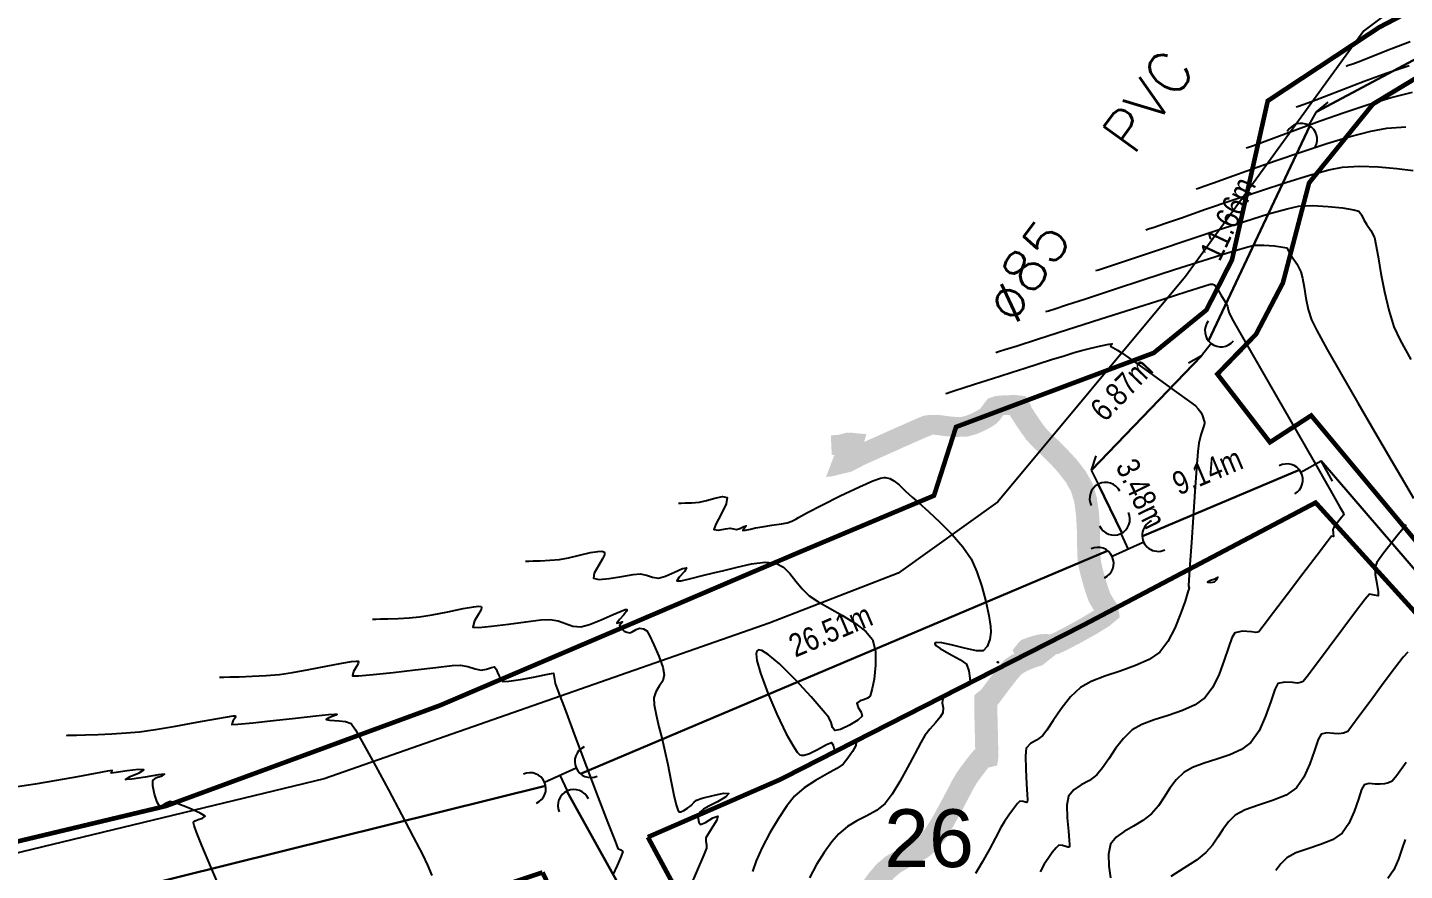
# Model space of a CAD drawing. Extents: x 360931 to 362237, y 7351473 to 7352200.
# Drawn here: x 361358.7 to 361418.2, y 7351750.8 to 7351787.2 of the extents above; entities that cross this region are included whole.
import ezdxf
from ezdxf.enums import TextEntityAlignment as Align

# ---------------------------------------------------------------- set-up
doc = ezdxf.new("R2010")
doc.units = 0
for name, color, linetype in [('A_Curvas Intermediarias', 37, 'Continuous'), ('A_Curvas Mestras', 32, 'Continuous'), ('AGUA', 3, 'Continuous'), ('LISTAGEM_TEXTO', 7, 'Continuous'), ('PONTOS-Pontos - Água_U', 1, 'Continuous'), ('PS_IND_COMPRIMENTO', 7, 'Continuous'), ('TEXTO', 7, 'Continuous'), ('TEXTO85', 7, 'Continuous')]:
    doc.layers.add(name, color=color, linetype=linetype)
doc.layers.add('TUBO_PE_80_NTS194_PN_12_5', color=5, linetype='Continuous', lineweight=30)
doc.styles.add('ROMANS', font='arial.ttf', dxfattribs={"height": 2})
doc.styles.add('SABESP', font='ROMANS.shx', dxfattribs={"height": 2})
doc.styles.get("Standard").update_dxf_attribs({"font": 'arial.ttf'})
picture_1 = doc.add_image_def('image1.tif', size_in_pixel=(23490, 20550))

# ---------------------------------------------------------------- blocks, each defined once
blk = doc.blocks.new('*U1093', base_point=(361300.61, 7351665.221))
for p, q in [((361300.579, 7351665.309), (361300.61, 7351665.162)), ((361300.757, 7351665.193), (361300.462, 7351665.132))]:
    blk.add_line(p, q)
for centre, start, end in [((361300.551, 7351665.444), 191.7315, 11.7315), ((361300.891, 7351665.221), 101.7314, 281.7314), ((361300.328, 7351665.104), 281.7314, 101.7314)]:
    blk.add_arc(centre, 0.138, start, end)
blk = doc.blocks.new('*U1094', base_point=(361300.61, 7351665.221))
for p, q in [((361300.579, 7351665.309), (361300.61, 7351665.162)), ((361300.757, 7351665.193), (361300.462, 7351665.132))]:
    blk.add_line(p, q)
for centre, start, end in [((361300.551, 7351665.444), 191.7315, 11.7315), ((361300.891, 7351665.221), 101.7314, 281.7314), ((361300.328, 7351665.104), 281.7314, 101.7314)]:
    blk.add_arc(centre, 0.138, start, end)
blk = doc.blocks.new('*U1095')
for p in [(-0.202, 0), (0, -0.202)]:
    blk.add_line(p, (0, 0))
blk.add_arc((-0.34, 0), 0.138, 269.9094, 89.9094)
blk = doc.blocks.new('*U1100')
for p, q in [((-0.135, 0), (0, 0)), ((0, 0), (0.092, -0.092))]:
    blk.add_line(p, q)
blk.add_arc((-0.272, 0), 0.138, 270.0906, 90.0906)
blk = doc.blocks.new('*U1101')
for p, q in [((-0.135, 0), (0, 0)), ((0, 0), (0.121, -0.049))]:
    blk.add_line(p, q)
blk.add_arc((-0.272, 0), 0.138, 270.0906, 90.0906)
blk = doc.blocks.new('*U1102')
for p, q in [((-0.135, 0), (0, 0)), ((0, 0), (0.121, -0.049))]:
    blk.add_line(p, q)
blk.add_arc((-0.272, 0), 0.138, 270.0906, 90.0906)

msp = doc.modelspace()

# ---------------------------------------------------------------- linework, layer by layer
at = {"color": 0, "const_width": 0.2}
for points in [[(361303.369, 7351740.359), (361312.118, 7351740.968), (361331.577, 7351745.997), (361340.785, 7351748.112), (361354.594, 7351751.152), (361364.671, 7351753.557), (361376.53, 7351757.911), (361391.858, 7351764.447), (361397.887, 7351766.981), (361398.841, 7351769.951), (361407.387, 7351773.151), (361409.664, 7351775.006), (361410.769, 7351777.171), (361412.317, 7351784.049), (361417.136, 7351787.23), (361427.021, 7351792.388)], [(361421.998, 7351787.014), (361416.865, 7351783.909), (361414.105, 7351780.504), (361412.971, 7351776.176), (361411.811, 7351773.96), (361410.139, 7351772.235), (361412.412, 7351769.287), (361414.195, 7351770.445), (361420.744, 7351762.589)], [(361337.493, 7351694.925), (361339.575, 7351693.134), (361342.503, 7351692.476), (361348.128, 7351692.476), (361349.879, 7351692.418), (361358.444, 7351686.664), (361364.984, 7351688.946), (361373.018, 7351690.363), (361381.528, 7351689.509), (361389.678, 7351693.849), (361395.256, 7351689.739), (361400.598, 7351698.071), (361405.079, 7351709.727), (361408.182, 7351718.698), (361412.26, 7351730.83), (361413.346, 7351735.788), (361418.112, 7351740.552), (361428.998, 7351750.566), (361414.387, 7351766.678), (361404.405, 7351761.415), (361391.231, 7351754.702), (361385.515, 7351752.215)], [(361380.963, 7351750.689), (361387.635, 7351736.556), (361392.626, 7351737.853), (361396.758, 7351739.949), (361397.892, 7351737.841), (361394.878, 7351732.078), (361392.801, 7351727.02), (361396.763, 7351725.334), (361403.114, 7351738.498), (361401.917, 7351740.921), (361398.918, 7351746.008), (361390.887, 7351742.262), (361385.515, 7351752.215)], [(361380.963, 7351750.689), (361380.963, 7351750.689), (361373.297, 7351748.132), (361356.875, 7351743.601), (361340.353, 7351740.773), (361322.805, 7351737.297), (361316.334, 7351735.595), (361312.792, 7351735.39), (361302.809, 7351735.561), (361294.533, 7351735.152), (361288.021, 7351733.957), (361282.571, 7351732.391), (361281.957, 7351732.215)]]:
    msp.add_lwpolyline(points, dxfattribs=at)
at = {"layer": 'A_Curvas Intermediarias', "flags": 128}
for points, elevation in [([(361413.545, 7351783.787), (361413.64, 7351783.818), (361413.851, 7351783.891), (361414.214, 7351784.025), (361414.777, 7351784.24), (361415.586, 7351784.554), (361416.484, 7351784.897), (361417.442, 7351785.245), (361418.43, 7351785.577)], 34), ([(361411.381, 7351782.018), (361411.48, 7351782.05), (361411.703, 7351782.126), (361412.095, 7351782.265), (361412.712, 7351782.492), (361413.601, 7351782.823), (361414.583, 7351783.183), (361415.614, 7351783.547), (361416.652, 7351783.892), (361417.652, 7351784.192), (361418.574, 7351784.423)], 33), ([(361409.217, 7351780.248), (361409.32, 7351780.281), (361409.555, 7351780.36), (361409.977, 7351780.506), (361410.647, 7351780.744), (361411.617, 7351781.091), (361412.682, 7351781.468), (361413.786, 7351781.849), (361414.873, 7351782.207), (361415.886, 7351782.514), (361416.768, 7351782.745), (361417.463, 7351782.872), (361418.282, 7351782.92)], 32), ([(361407.053, 7351778.478), (361407.16, 7351778.513), (361407.408, 7351778.595), (361407.858, 7351778.747), (361408.581, 7351778.996), (361409.632, 7351779.36), (361410.781, 7351779.754), (361411.959, 7351780.151), (361413.094, 7351780.522), (361414.119, 7351780.836), (361414.962, 7351781.067), (361415.554, 7351781.184), (361416.287, 7351781.221), (361417.1, 7351781.195), (361417.904, 7351781.126), (361418.61, 7351781.036)], 31), ([(361402.725, 7351774.939), (361402.837, 7351774.975), (361403.106, 7351775.062), (361403.61, 7351775.225), (361404.436, 7351775.495), (361405.647, 7351775.891), (361406.964, 7351776.321), (361408.291, 7351776.752), (361409.529, 7351777.149), (361410.581, 7351777.479), (361411.348, 7351777.71), (361411.735, 7351777.806), (361412.154, 7351777.816), (361412.605, 7351777.781), (361412.971, 7351777.73), (361413.14, 7351777.693), (361413.2, 7351777.601), (361413.25, 7351777.492), (361413.364, 7351777.325), (361413.572, 7351777.005), (361413.753, 7351776.659), (361413.823, 7351776.388), (361413.891, 7351775.99), (361413.969, 7351775.519), (361414.071, 7351775.03), (361414.21, 7351774.575), (361414.437, 7351774.12), (361414.892, 7351773.295), (361415.508, 7351772.213), (361416.216, 7351770.986), (361416.95, 7351769.727), (361417.639, 7351768.547), (361418.218, 7351767.559), (361418.618, 7351766.875)], 29), ([(361400.561, 7351773.169), (361400.675, 7351773.206), (361400.955, 7351773.295), (361401.485, 7351773.464), (361402.365, 7351773.744), (361403.658, 7351774.157), (361405.063, 7351774.605), (361406.467, 7351775.052), (361407.758, 7351775.463), (361408.822, 7351775.802), (361409.549, 7351776.032), (361409.825, 7351776.118), (361409.926, 7351776.119), (361410.02, 7351776.102), (361410.114, 7351775.963), (361410.295, 7351775.669), (361410.478, 7351775.36), (361410.577, 7351775.176), (361410.612, 7351775.021), (361410.645, 7351774.866), (361410.825, 7351774.544), (361411.285, 7351773.735), (361411.945, 7351772.581), (361412.724, 7351771.221), (361413.543, 7351769.795), (361414.319, 7351768.442), (361414.974, 7351767.302), (361415.425, 7351766.515), (361415.594, 7351766.221), (361415.6, 7351766.156), (361415.507, 7351766.039), (361415.331, 7351765.818), (361415.225, 7351765.682), (361415.172, 7351765.601), (361415.13, 7351765.518), (361415.147, 7351765.352), (361415.166, 7351765.21), (361415.071, 7351765.227), (361414.896, 7351764.998), (361414.448, 7351764.409), (361413.838, 7351763.604), (361413.173, 7351762.726), (361412.562, 7351761.92), (361412.113, 7351761.329), (361411.934, 7351761.098), (361411.87, 7351761.078), (361411.802, 7351761.064), (361411.608, 7351761.091), (361411.224, 7351761.114), (361410.89, 7351761.041), (361410.766, 7351760.832), (361410.618, 7351760.411), (361410.439, 7351759.861), (361410.218, 7351759.263), (361409.947, 7351758.702), (361409.618, 7351758.257), (361409.179, 7351757.941), (361408.625, 7351757.69), (361408.015, 7351757.48), (361407.41, 7351757.286), (361406.869, 7351757.083), (361406.452, 7351756.847), (361406.074, 7351756.481), (361405.739, 7351756.048), (361405.441, 7351755.603), (361405.174, 7351755.205), (361404.932, 7351754.908), (361404.606, 7351754.665), (361404.251, 7351754.469), (361403.929, 7351754.261), (361403.701, 7351753.986), (361403.63, 7351753.597), (361403.645, 7351753.047), (361403.698, 7351752.472), (361403.738, 7351752.087), (361403.751, 7351751.888), (361403.746, 7351751.814), (361403.739, 7351751.798), (361403.721, 7351751.787), (361403.674, 7351751.783), (361403.583, 7351751.806), (361403.444, 7351751.855), (361403.286, 7351751.864), (361403.162, 7351751.756), (361402.999, 7351751.546), (361402.823, 7351751.289), (361402.656, 7351751.039), (361402.473, 7351750.715)], 28), ([(361398.397, 7351771.4), (361398.451, 7351771.417), (361398.574, 7351771.456), (361398.793, 7351771.526), (361399.141, 7351771.637), (361399.64, 7351771.796), (361400.182, 7351771.969), (361400.735, 7351772.144), (361401.266, 7351772.313), (361401.81, 7351772.487), (361402.394, 7351772.675), (361402.974, 7351772.862), (361403.509, 7351773.032), (361403.954, 7351773.17), (361404.267, 7351773.261), (361404.67, 7351773.359), (361405.103, 7351773.455), (361405.449, 7351773.526), (361405.593, 7351773.551), (361405.559, 7351773.501), (361405.523, 7351773.449), (361405.615, 7351773.39), (361405.817, 7351773.269), (361406.023, 7351773.14), (361406.312, 7351772.936), (361406.9, 7351772.515), (361407.636, 7351771.987), (361408.365, 7351771.46), (361408.933, 7351771.047), (361409.188, 7351770.856), (361409.314, 7351770.728), (361409.419, 7351770.584), (361409.49, 7351770.428), (361409.555, 7351770.25), (361409.584, 7351770.164), (361409.587, 7351770.105), (361409.534, 7351769.95), (361409.425, 7351769.606), (361409.335, 7351769.245), (361409.299, 7351768.891), (361409.242, 7351768.151), (361409.169, 7351767.158), (361409.091, 7351766.046), (361409.016, 7351764.948), (361408.952, 7351763.997), (361408.908, 7351763.328), (361408.891, 7351763.073), (361408.913, 7351762.985), (361408.868, 7351762.826), (361408.744, 7351762.422), (361408.549, 7351761.864), (361408.294, 7351761.248), (361407.99, 7351760.667), (361407.647, 7351760.215), (361407.194, 7351759.894), (361406.6, 7351759.629), (361405.936, 7351759.397), (361405.272, 7351759.177), (361404.677, 7351758.948), (361404.221, 7351758.688), (361403.793, 7351758.274), (361403.392, 7351757.767), (361403.041, 7351757.259), (361402.761, 7351756.837), (361402.575, 7351756.59), (361402.324, 7351756.414), (361402.063, 7351756.265), (361401.877, 7351756.067), (361401.839, 7351755.732), (361401.853, 7351755.149), (361401.89, 7351754.498), (361401.917, 7351754.052), (361401.925, 7351753.823), (361401.922, 7351753.741), (361401.917, 7351753.726), (361401.898, 7351753.718), (361401.843, 7351753.723), (361401.737, 7351753.758), (361401.605, 7351753.772), (361401.495, 7351753.666), (361401.319, 7351753.442), (361401.119, 7351753.163), (361400.933, 7351752.893), (361400.779, 7351752.624), (361400.552, 7351752.191), (361400.276, 7351751.668), (361399.976, 7351751.127), (361399.677, 7351750.641)], 27), ([(361418.303, 7351765.719), (361417.897, 7351765.221), (361417.532, 7351764.767), (361417.325, 7351764.498), (361417.174, 7351764.29), (361417.039, 7351764.084), (361416.953, 7351763.857), (361416.962, 7351763.572), (361417.027, 7351763.181), (361417.091, 7351762.826), (361417.095, 7351762.649), (361416.927, 7351762.678), (361416.722, 7351762.718), (361416.533, 7351762.498), (361416.117, 7351761.958), (361415.567, 7351761.227), (361414.975, 7351760.432), (361414.43, 7351759.7), (361414.026, 7351759.161), (361413.854, 7351758.941), (361413.729, 7351758.897), (361413.594, 7351758.876), (361413.39, 7351758.896), (361413.05, 7351758.919), (361412.756, 7351758.854), (361412.617, 7351758.598), (361412.445, 7351758.084), (361412.225, 7351757.442), (361411.945, 7351756.804), (361411.589, 7351756.3), (361411.186, 7351756.009), (361410.678, 7351755.779), (361410.118, 7351755.586), (361409.563, 7351755.408), (361409.066, 7351755.222), (361408.684, 7351755.005), (361408.356, 7351754.688), (361408.087, 7351754.328), (361407.842, 7351753.948), (361407.587, 7351753.573), (361407.288, 7351753.225), (361406.919, 7351752.935), (361406.51, 7351752.693), (361406.108, 7351752.463), (361405.764, 7351752.212), (361405.525, 7351751.905), (361405.43, 7351751.48), (361405.445, 7351750.965), (361405.511, 7351750.459)], 29), ([(361380.22, 7351764.146), (361380.262, 7351764.147), (361380.365, 7351764.151), (361380.555, 7351764.156), (361380.86, 7351764.166), (361381.281, 7351764.185), (361381.694, 7351764.218), (361382.082, 7351764.289), (361382.561, 7351764.404), (361383.039, 7351764.515), (361383.359, 7351764.57), (361383.533, 7351764.575), (361383.606, 7351764.557), (361383.627, 7351764.539), (361383.641, 7351764.51), (361383.635, 7351764.426), (361383.56, 7351764.254), (361383.395, 7351763.977), (361383.197, 7351763.634), (361383.163, 7351763.405), (361383.397, 7351763.358), (361383.85, 7351763.403), (361384.388, 7351763.49), (361384.878, 7351763.573), (361385.185, 7351763.604), (361385.457, 7351763.541), (361385.715, 7351763.449), (361385.982, 7351763.411), (361386.279, 7351763.499), (361386.668, 7351763.672), (361387.015, 7351763.828), (361387.189, 7351763.864), (361387.093, 7351763.701), (361386.865, 7351763.462), (361386.769, 7351763.29), (361386.962, 7351763.292), (361387.373, 7351763.391), (361387.88, 7351763.526), (361388.36, 7351763.638), (361388.799, 7351763.742), (361389.376, 7351763.89), (361390.002, 7351764.029), (361390.588, 7351764.105), (361391.048, 7351764.064), (361391.379, 7351763.885), (361391.66, 7351763.612), (361391.919, 7351763.287), (361392.186, 7351762.951), (361392.489, 7351762.648), (361392.859, 7351762.398), (361393.368, 7351762.11), (361393.937, 7351761.792), (361394.488, 7351761.456), (361394.944, 7351761.109), (361395.226, 7351760.763), (361395.355, 7351760.26), (361395.363, 7351759.648), (361395.295, 7351759.042), (361395.216, 7351758.638), (361395.158, 7351758.42), (361395.125, 7351758.328), (361395.112, 7351758.302), (361395.087, 7351758.271), (361395.019, 7351758.222), (361394.886, 7351758.169), (361394.7, 7351758.111), (361394.555, 7351758.003), (361394.603, 7351757.823), (361394.739, 7351757.62), (361394.786, 7351757.441), (361394.599, 7351757.274), (361394.229, 7351757.056), (361393.842, 7351756.875), (361393.603, 7351756.819), (361393.499, 7351756.949), (361393.434, 7351757.172), (361393.341, 7351757.386), (361393.097, 7351757.682), (361392.575, 7351758.28), (361391.904, 7351759.009), (361391.209, 7351759.701), (361390.721, 7351760.113), (361390.438, 7351760.282), (361390.304, 7351760.308), (361390.257, 7351760.291), (361390.227, 7351760.258), (361390.201, 7351760.14), (361390.231, 7351759.851), (361390.382, 7351759.3), (361390.698, 7351758.443), (361391.094, 7351757.526), (361391.502, 7351756.685), (361391.792, 7351756.158), (361391.965, 7351755.893), (361392.052, 7351755.796), (361392.085, 7351755.774), (361392.14, 7351755.758), (361392.272, 7351755.761), (361392.51, 7351755.833), (361392.856, 7351756.003), (361393.241, 7351756.224), (361393.453, 7351756.31), (361393.528, 7351756.192), (361393.573, 7351756.011), (361393.646, 7351755.898), (361393.899, 7351756.013), (361394.274, 7351756.249), (361394.516, 7351756.326), (361394.502, 7351756.175), (361394.367, 7351755.916), (361394.166, 7351755.623), (361393.954, 7351755.369), (361393.69, 7351755.18), (361393.269, 7351754.945), (361392.769, 7351754.667), (361392.269, 7351754.347), (361391.849, 7351753.985), (361391.523, 7351753.574), (361391.157, 7351753.023), (361390.79, 7351752.397), (361390.458, 7351751.762), (361390.198, 7351751.183), (361390.046, 7351750.727)], 24), ([(361410.072, 7351763.399), (361410.062, 7351763.394), (361410.021, 7351763.372), (361409.992, 7351763.357), (361409.845, 7351763.311), (361409.709, 7351763.245), (361409.842, 7351763.227), (361410.011, 7351763.253), (361410.11, 7351763.361), (361410.165, 7351763.451), (361410.12, 7351763.429), (361410.072, 7351763.399)], 27), ([(361373.606, 7351761.635), (361373.652, 7351761.637), (361373.761, 7351761.641), (361373.958, 7351761.647), (361374.272, 7351761.656), (361374.719, 7351761.672), (361375.189, 7351761.697), (361375.642, 7351761.735), (361376.185, 7351761.823), (361376.862, 7351761.962), (361377.533, 7351762.101), (361377.975, 7351762.179), (361378.203, 7351762.2), (361378.29, 7351762.191), (361378.311, 7351762.179), (361378.323, 7351762.147), (361378.303, 7351762.051), (361378.199, 7351761.853), (361378.021, 7351761.56), (361377.951, 7351761.299), (361378.202, 7351761.277), (361378.759, 7351761.33), (361379.484, 7351761.424), (361380.241, 7351761.527), (361380.89, 7351761.606), (361381.295, 7351761.629), (361381.636, 7351761.561), (361381.959, 7351761.446), (361382.279, 7351761.343), (361382.612, 7351761.309), (361382.991, 7351761.405), (361383.496, 7351761.608), (361384.013, 7351761.837), (361384.355, 7351761.986), (361384.531, 7351762.052), (361384.595, 7351762.064), (361384.609, 7351762.059), (361384.614, 7351762.038), (361384.585, 7351761.971), (361384.478, 7351761.827), (361384.296, 7351761.62), (361384.18, 7351761.473), (361384.302, 7351761.498), (361384.42, 7351761.53), (361384.361, 7351761.45), (361384.293, 7351761.372), (361384.323, 7351761.313), (361384.363, 7351761.254), (361384.422, 7351761.188), (361384.497, 7351761.118), (361384.603, 7351761.071), (361384.73, 7351761.042), (361384.84, 7351761.098), (361385.004, 7351761.199), (361385.149, 7351761.256), (361385.322, 7351761.224), (361385.47, 7351761.129), (361385.58, 7351760.936), (361385.773, 7351760.531), (361385.986, 7351760.033), (361386.158, 7351759.561), (361386.225, 7351759.233), (361386.157, 7351758.977), (361386.01, 7351758.736), (361385.858, 7351758.493), (361385.771, 7351758.231), (361385.789, 7351757.929), (361385.872, 7351757.498), (361385.996, 7351756.989), (361386.132, 7351756.451), (361386.255, 7351755.935), (361386.375, 7351755.355), (361386.51, 7351754.675), (361386.645, 7351754.022), (361386.743, 7351753.606), (361386.806, 7351753.397), (361386.841, 7351753.323), (361386.856, 7351753.309), (361386.882, 7351753.302), (361386.947, 7351753.311), (361387.067, 7351753.364), (361387.233, 7351753.473), (361387.384, 7351753.586), (361387.498, 7351753.705), (361387.616, 7351753.812), (361387.868, 7351753.895), (361388.334, 7351754.02), (361388.791, 7351754.113), (361389.017, 7351754.098), (361388.881, 7351753.952), (361388.527, 7351753.747), (361388.145, 7351753.55), (361387.928, 7351753.43), (361387.786, 7351753.312), (361387.693, 7351753.172), (361387.687, 7351753.026), (361387.721, 7351752.858), (361387.79, 7351752.756), (361388.006, 7351752.849), (361388.332, 7351753.049), (361388.544, 7351753.114), (361388.502, 7351752.953), (361388.329, 7351752.671), (361388.134, 7351752.378), (361388.028, 7351752.181), (361388.026, 7351752.033), (361388.052, 7351751.886), (361388.054, 7351751.736), (361387.94, 7351751.45), (361387.666, 7351750.817), (361387.296, 7351749.978)], 23), ([(361366.992, 7351759.125), (361367.051, 7351759.127), (361367.189, 7351759.132), (361367.441, 7351759.14), (361367.842, 7351759.151), (361368.412, 7351759.171), (361369.012, 7351759.203), (361369.59, 7351759.252), (361370.155, 7351759.335), (361370.863, 7351759.463), (361371.608, 7351759.607), (361372.283, 7351759.734), (361372.7, 7351759.804), (361372.906, 7351759.827), (361372.979, 7351759.825), (361372.995, 7351759.818), (361373.003, 7351759.795), (361372.989, 7351759.727), (361372.915, 7351759.587), (361372.789, 7351759.379), (361372.739, 7351759.194), (361373.004, 7351759.189), (361373.64, 7351759.246), (361374.504, 7351759.34), (361375.456, 7351759.451), (361376.351, 7351759.555), (361377.048, 7351759.63), (361377.405, 7351759.653), (361377.738, 7351759.586), (361378.055, 7351759.486), (361378.308, 7351759.434), (361378.536, 7351759.478), (361378.755, 7351759.554), (361378.885, 7351759.58), (361378.957, 7351759.472), (361379.014, 7351759.33), (361379.067, 7351759.21), (361379.145, 7351759.053), (361379.252, 7351758.944), (361379.504, 7351758.956), (361380.003, 7351759.033), (361380.575, 7351759.137), (361381.052, 7351759.228), (361381.261, 7351759.269), (361381.351, 7351759.29), (361381.432, 7351759.298), (361381.451, 7351759.211), (361381.477, 7351759.035), (361381.512, 7351758.856), (361381.639, 7351758.507), (361381.948, 7351757.683), (361382.378, 7351756.544), (361382.868, 7351755.249), (361383.358, 7351753.96), (361383.788, 7351752.835), (361384.096, 7351752.036), (361384.223, 7351751.721), (361384.341, 7351751.658), (361384.44, 7351751.595), (361384.365, 7351751.391), (361384.184, 7351750.986), (361383.996, 7351750.579)], 22), ([(361360.379, 7351756.614), (361360.438, 7351756.617), (361360.573, 7351756.622), (361360.816, 7351756.63), (361361.199, 7351756.64), (361361.75, 7351756.657), (361362.347, 7351756.682), (361362.955, 7351756.718), (361363.537, 7351756.769), (361364.228, 7351756.866), (361365.097, 7351757.013), (361366.01, 7351757.179), (361366.833, 7351757.33), (361367.338, 7351757.419), (361367.582, 7351757.455), (361367.664, 7351757.461), (361367.678, 7351757.458), (361367.683, 7351757.436), (361367.657, 7351757.365), (361367.574, 7351757.228), (361367.527, 7351757.088), (361367.791, 7351757.098), (361368.443, 7351757.161), (361369.327, 7351757.257), (361370.287, 7351757.364), (361371.167, 7351757.46), (361371.709, 7351757.515), (361371.969, 7351757.537), (361372.054, 7351757.539), (361372.066, 7351757.535), (361372.063, 7351757.523), (361372.024, 7351757.494), (361371.91, 7351757.441), (361371.728, 7351757.366), (361371.611, 7351757.295), (361371.746, 7351757.267), (361371.97, 7351757.26), (361372.17, 7351757.248), (361372.446, 7351757.216), (361372.688, 7351757.123), (361372.872, 7351756.848), (361373.241, 7351756.203), (361373.737, 7351755.303), (361374.298, 7351754.264), (361374.864, 7351753.2), (361375.374, 7351752.226), (361375.769, 7351751.457), (361375.988, 7351751.009), (361376.175, 7351750.553)], 21), ([(361418.304, 7351755.446), (361417.898, 7351754.883), (361417.692, 7351754.629), (361417.534, 7351754.557), (361417.36, 7351754.522), (361417.176, 7351754.499), (361416.954, 7351754.508), (361416.702, 7351754.53), (361416.489, 7351754.481), (361416.375, 7351754.271), (361416.234, 7351753.849), (361416.053, 7351753.322), (361415.823, 7351752.798), (361415.531, 7351752.384), (361415.122, 7351752.104), (361414.602, 7351751.891), (361414.047, 7351751.71), (361413.536, 7351751.531), (361413.146, 7351751.321), (361412.878, 7351751.062), (361412.66, 7351750.769)], 31), ([(361418.254, 7351752.107), (361418.128, 7351751.731), (361417.967, 7351751.262), (361417.762, 7351750.795), (361417.502, 7351750.426)], 32)]:
    msp.add_lwpolyline(points, dxfattribs=dict(at, elevation=elevation))
at = {"layer": 'A_Curvas Mestras', "flags": 128}
for points, elevation in [([(361415.709, 7351785.557), (361415.8, 7351785.587), (361416.002, 7351785.657), (361416.346, 7351785.785), (361416.876, 7351785.992), (361417.635, 7351786.293), (361418.481, 7351786.622)], 35), ([(361404.889, 7351776.709), (361404.999, 7351776.744), (361405.257, 7351776.828), (361405.735, 7351776.987), (361406.51, 7351777.246), (361407.641, 7351777.626), (361408.875, 7351778.038), (361410.126, 7351778.452), (361411.313, 7351778.836), (361412.35, 7351779.158), (361413.155, 7351779.388), (361413.644, 7351779.495), (361414.254, 7351779.52), (361414.925, 7351779.487), (361415.552, 7351779.42), (361416.032, 7351779.344), (361416.26, 7351779.284), (361416.375, 7351779.119), (361416.464, 7351778.91), (361416.592, 7351778.718), (361416.773, 7351778.442), (361416.928, 7351778.142), (361416.997, 7351777.844), (361417.089, 7351777.299), (361417.208, 7351776.589), (361417.36, 7351775.795), (361417.547, 7351774.999), (361417.775, 7351774.285), (361418.048, 7351773.699), (361418.497, 7351772.86)], 30), ([(361386.834, 7351766.656), (361386.87, 7351766.658), (361386.96, 7351766.66), (361387.132, 7351766.665), (361387.403, 7351766.676), (361387.747, 7351766.701), (361388.051, 7351766.77), (361388.416, 7351766.876), (361388.746, 7351766.944), (361388.943, 7351766.9), (361388.9, 7351766.627), (361388.68, 7351766.181), (361388.449, 7351765.747), (361388.374, 7351765.51), (361388.571, 7351765.483), (361388.873, 7351765.541), (361389.075, 7351765.579), (361389.214, 7351765.542), (361389.351, 7351765.512), (361389.491, 7351765.561), (361389.67, 7351765.641), (361389.769, 7351765.669), (361389.697, 7351765.57), (361389.624, 7351765.47), (361389.731, 7351765.481), (361389.948, 7351765.537), (361390.175, 7351765.591), (361390.451, 7351765.635), (361390.879, 7351765.699), (361391.295, 7351765.762), (361391.538, 7351765.807), (361391.746, 7351765.881), (361391.911, 7351765.958), (361392.035, 7351766.035), (361392.159, 7351766.113), (361392.424, 7351766.253), (361393.035, 7351766.57), (361393.834, 7351766.972), (361394.663, 7351767.366), (361395.242, 7351767.614), (361395.574, 7351767.73), (361395.727, 7351767.763), (361395.78, 7351767.764), (361395.845, 7351767.754), (361395.972, 7351767.717), (361396.153, 7351767.623), (361396.383, 7351767.446), (361396.662, 7351767.179), (361396.944, 7351766.909), (361397.227, 7351766.663), (361397.65, 7351766.288), (361398.151, 7351765.821), (361398.666, 7351765.299), (361399.133, 7351764.762), (361399.487, 7351764.245), (361399.745, 7351763.688), (361399.96, 7351763.048), (361400.13, 7351762.397), (361400.252, 7351761.803), (361400.324, 7351761.337), (361400.343, 7351761.07), (361400.298, 7351760.758), (361400.193, 7351760.463), (361400.02, 7351760.267), (361399.728, 7351760.273), (361399.21, 7351760.384), (361398.627, 7351760.525), (361398.224, 7351760.61), (361398.012, 7351760.632), (361397.934, 7351760.618), (361397.918, 7351760.6), (361397.917, 7351760.571), (361397.971, 7351760.499), (361398.158, 7351760.365), (361398.527, 7351760.158), (361399.009, 7351759.896), (361399.294, 7351759.69), (361399.398, 7351759.402), (361399.441, 7351759.086), (361399.451, 7351758.931), (361399.45, 7351758.875), (361399.444, 7351758.821), (361399.271, 7351758.746), (361398.888, 7351758.576), (361398.488, 7351758.377), (361398.263, 7351758.214), (361398.238, 7351758.022), (361398.28, 7351757.799), (361398.274, 7351757.583), (361398.158, 7351757.397), (361397.95, 7351757.155), (361397.708, 7351756.882), (361397.488, 7351756.602), (361397.313, 7351756.299), (361397.057, 7351755.813), (361396.748, 7351755.225), (361396.412, 7351754.618), (361396.078, 7351754.074), (361395.77, 7351753.675), (361395.398, 7351753.366), (361394.983, 7351753.128), (361394.555, 7351752.912), (361394.142, 7351752.673), (361393.774, 7351752.362), (361393.472, 7351752.005), (361393.142, 7351751.553), (361392.81, 7351751.031), (361392.502, 7351750.461)], 25), ([(361418.374, 7351760.209), (361418.177, 7351760), (361417.796, 7351759.512), (361417.307, 7351758.854), (361416.785, 7351758.141), (361416.305, 7351757.484), (361415.943, 7351756.994), (361415.773, 7351756.785), (361415.59, 7351756.715), (361415.385, 7351756.687), (361415.168, 7351756.702), (361414.874, 7351756.725), (361414.622, 7351756.667), (361414.496, 7351756.434), (361414.339, 7351755.966), (361414.139, 7351755.382), (361413.884, 7351754.801), (361413.56, 7351754.342), (361413.107, 7351754.032), (361412.529, 7351753.794), (361411.914, 7351753.594), (361411.347, 7351753.396), (361410.915, 7351753.163), (361410.618, 7351752.876), (361410.375, 7351752.55), (361410.154, 7351752.207), (361409.922, 7351751.864), (361409.644, 7351751.543), (361409.232, 7351751.221), (361408.688, 7351750.873), (361408.121, 7351750.514)], 30), ([(361400.681, 7351759.798), (361400.674, 7351759.796), (361400.641, 7351759.785), (361400.619, 7351759.776), (361400.682, 7351759.769), (361400.681, 7351759.798)], 25), ([(361367.059, 7351749.914), (361366.625, 7351750.923), (361366.236, 7351751.852), (361366.003, 7351752.433), (361365.897, 7351752.723), (361365.868, 7351752.829), (361365.867, 7351752.852), (361365.883, 7351752.879), (361365.941, 7351752.924), (361366.071, 7351752.979), (361366.26, 7351753.037), (361366.38, 7351753.116), (361366.164, 7351753.255), (361365.682, 7351753.469), (361365.169, 7351753.666), (361364.863, 7351753.752), (361364.691, 7351753.689), (361364.526, 7351753.582), (361364.395, 7351753.554), (361364.297, 7351753.73), (361364.189, 7351754.076), (361364.113, 7351754.439), (361364.111, 7351754.667), (361364.276, 7351754.789), (361364.512, 7351754.871), (361364.622, 7351754.933), (361364.355, 7351754.91), (361363.783, 7351754.81), (361363.21, 7351754.715), (361362.937, 7351754.709), (361363.133, 7351754.835), (361363.521, 7351754.993), (361363.718, 7351755.121), (361363.487, 7351755.138), (361363.008, 7351755.084), (361362.533, 7351755.015), (361362.315, 7351754.983), (361362.339, 7351755.04), (361362.362, 7351755.097), (361362.159, 7351755.062), (361361.623, 7351754.964), (361360.854, 7351754.825), (361359.954, 7351754.667), (361359.025, 7351754.51), (361358.168, 7351754.376)], 20)]:
    msp.add_lwpolyline(points, dxfattribs=dict(at, elevation=elevation))
at = {"layer": 'AGUA', "color": 3}
msp.add_lwpolyline([(361419.754, 7351789.561), (361416.464, 7351787.081), (361408.754, 7351776.461), (361400.654, 7351766.711), (361396.344, 7351763.631), (361390.754, 7351761.461), (361371.524, 7351754.731), (361348.433, 7351749.151), (361331.493, 7351744.991), (361311.833, 7351740.341), (361294.333, 7351738.541), (361286.643, 7351737.511), (361281.183, 7351735.901), (361268.473, 7351731.551), (361258.743, 7351727.571), (361250.813, 7351722.751), (361245.973, 7351720.171), (361242.743, 7351718.881)], dxfattribs=at)
at = {"layer": 'LISTAGEM_TEXTO', "color": 41, "true_color": 0xf4ee51, "const_width": 0.85, "elevation": 26}
for points in [[(361393.447, 7351769.166), (361393.469, 7351769.167), (361393.527, 7351769.169), (361393.64, 7351769.173), (361393.799, 7351769.184), (361393.962, 7351769.224), (361394.145, 7351769.272), (361394.26, 7351769.26), (361394.182, 7351769.014), (361393.99, 7351768.617), (361393.903, 7351768.389), (361394.031, 7351768.421), (361394.212, 7351768.517), (361394.375, 7351768.602), (361394.549, 7351768.692), (361394.805, 7351768.809), (361395.356, 7351769.056), (361396.053, 7351769.367), (361396.749, 7351769.676), (361397.296, 7351769.916), (361397.548, 7351770.02), (361397.709, 7351770.043), (361397.874, 7351770.046), (361398.067, 7351770.023), (361398.408, 7351769.977), (361398.799, 7351769.943), (361399.141, 7351769.958), (361399.44, 7351770.042), (361399.739, 7351770.17), (361399.993, 7351770.306), (361400.158, 7351770.414), (361400.287, 7351770.557), (361400.393, 7351770.717), (361400.477, 7351770.818), (361400.613, 7351770.863), (361400.762, 7351770.881), (361400.964, 7351770.895), (361401.258, 7351770.901), (361401.444, 7351770.88), (361401.514, 7351770.761), (361401.569, 7351770.613), (361401.654, 7351770.476), (361401.816, 7351770.227), (361402.017, 7351769.932), (361402.216, 7351769.657), (361402.421, 7351769.437), (361402.752, 7351769.119), (361403.152, 7351768.727), (361403.565, 7351768.281), (361403.936, 7351767.806), (361404.209, 7351767.324), (361404.368, 7351766.788), (361404.453, 7351766.176), (361404.488, 7351765.542), (361404.498, 7351764.943), (361404.507, 7351764.434), (361404.539, 7351764.072), (361404.637, 7351763.645), (361404.757, 7351763.215), (361404.876, 7351762.838), (361404.97, 7351762.574), (361405.115, 7351762.325), (361405.27, 7351762.093), (361405.311, 7351761.886), (361405.064, 7351761.677), (361404.518, 7351761.344), (361403.864, 7351760.981), (361403.294, 7351760.683), (361402.998, 7351760.547), (361402.841, 7351760.539), (361402.683, 7351760.561), (361402.521, 7351760.565), (361402.29, 7351760.509), (361402.031, 7351760.425), (361401.896, 7351760.374), (361401.835, 7351760.31), (361401.791, 7351760.255), (361401.817, 7351760.208), (361401.942, 7351760.191), (361402.172, 7351760.148), (361402.299, 7351760.087), (361402.22, 7351760.024), (361402.039, 7351759.965), (361401.853, 7351759.899), (361401.667, 7351759.818), (361401.448, 7351759.713), (361401.243, 7351759.578), (361401.01, 7351759.313), (361400.674, 7351758.879), (361400.367, 7351758.468), (361400.219, 7351758.272), (361400.13, 7351758.212), (361400.053, 7351758.148), (361400.052, 7351757.876), (361400.064, 7351757.258), (361400.082, 7351756.528), (361400.094, 7351756.018), (361400.098, 7351755.756), (361400.097, 7351755.668), (361400.096, 7351755.655), (361400.088, 7351755.652), (361400.056, 7351755.656), (361399.991, 7351755.672), (361399.924, 7351755.68), (361399.834, 7351755.578), (361399.645, 7351755.339), (361399.417, 7351755.038), (361399.211, 7351754.748), (361399.047, 7351754.462), (361398.806, 7351754.003), (361398.513, 7351753.447), (361398.195, 7351752.873), (361397.877, 7351752.358), (361397.586, 7351751.98), (361397.234, 7351751.688), (361396.842, 7351751.463), (361396.437, 7351751.259), (361396.047, 7351751.033), (361395.699, 7351750.739), (361395.413, 7351750.401), (361395.101, 7351749.974)], [(361393.594, 7351769.17), (361393.616, 7351769.171), (361393.674, 7351769.172), (361393.786, 7351769.176), (361393.946, 7351769.187), (361394.109, 7351769.227), (361394.292, 7351769.275), (361394.406, 7351769.264), (361394.328, 7351769.017), (361394.137, 7351768.62), (361394.05, 7351768.393), (361394.178, 7351768.424), (361394.359, 7351768.521), (361394.522, 7351768.605), (361394.695, 7351768.695), (361394.952, 7351768.812), (361395.503, 7351769.059), (361396.2, 7351769.371), (361396.895, 7351769.68), (361397.443, 7351769.919), (361397.694, 7351770.023), (361397.856, 7351770.046), (361398.02, 7351770.049), (361398.213, 7351770.026), (361398.555, 7351769.98), (361398.946, 7351769.946), (361399.288, 7351769.961), (361399.587, 7351770.045), (361399.886, 7351770.174), (361400.14, 7351770.31), (361400.305, 7351770.418), (361400.434, 7351770.56), (361400.54, 7351770.72), (361400.624, 7351770.821), (361400.76, 7351770.866), (361400.909, 7351770.885), (361401.111, 7351770.898), (361401.404, 7351770.905), (361401.59, 7351770.883), (361401.66, 7351770.764), (361401.715, 7351770.616), (361401.801, 7351770.479), (361401.963, 7351770.23), (361402.163, 7351769.936), (361402.363, 7351769.66), (361402.568, 7351769.44), (361402.899, 7351769.123), (361403.299, 7351768.73), (361403.712, 7351768.284), (361404.083, 7351767.809), (361404.355, 7351767.327), (361404.514, 7351766.791), (361404.6, 7351766.179), (361404.635, 7351765.545), (361404.645, 7351764.946), (361404.654, 7351764.438), (361404.686, 7351764.075), (361404.784, 7351763.648), (361404.904, 7351763.218), (361405.023, 7351762.842), (361405.117, 7351762.577), (361405.262, 7351762.328), (361405.417, 7351762.096), (361405.458, 7351761.889), (361405.21, 7351761.681), (361404.664, 7351761.347), (361404.011, 7351760.984), (361403.44, 7351760.686), (361403.145, 7351760.55), (361402.988, 7351760.542), (361402.83, 7351760.565), (361402.668, 7351760.568), (361402.437, 7351760.512), (361402.178, 7351760.428), (361402.042, 7351760.377), (361401.982, 7351760.313), (361401.937, 7351760.258), (361401.964, 7351760.211), (361402.089, 7351760.194), (361402.319, 7351760.151), (361402.446, 7351760.09), (361402.367, 7351760.027), (361402.185, 7351759.969), (361401.999, 7351759.903), (361401.813, 7351759.821), (361401.595, 7351759.716), (361401.389, 7351759.581), (361401.157, 7351759.317), (361400.821, 7351758.883), (361400.514, 7351758.472), (361400.366, 7351758.276), (361400.277, 7351758.215), (361400.199, 7351758.151), (361400.198, 7351757.879), (361400.211, 7351757.261), (361400.229, 7351756.531), (361400.24, 7351756.021), (361400.244, 7351755.76), (361400.244, 7351755.671), (361400.242, 7351755.658), (361400.234, 7351755.656), (361400.203, 7351755.659), (361400.137, 7351755.675), (361400.07, 7351755.683), (361399.981, 7351755.582), (361399.791, 7351755.343), (361399.563, 7351755.041), (361399.358, 7351754.751), (361399.194, 7351754.465), (361398.953, 7351754.006), (361398.66, 7351753.45), (361398.342, 7351752.876), (361398.024, 7351752.361), (361397.733, 7351751.983), (361397.381, 7351751.692), (361396.989, 7351751.466), (361396.584, 7351751.263), (361396.194, 7351751.036), (361395.846, 7351750.742), (361395.56, 7351750.404), (361395.248, 7351749.978)]]:
    msp.add_lwpolyline(points, dxfattribs=at)
at = {"layer": 'TUBO_PE_80_NTS194_PN_12_5', "linetype": 'Continuous'}
for points in [[(361414.425, 7351783.578), (361430.983, 7351792.405)], [(361409.754, 7351773.675), (361414.136, 7351782.965)], [(361404.694, 7351768.078), (361409.451, 7351773.032)], [(361414.631, 7351768.49), (361429.844, 7351750.783)], [(361406.896, 7351765.232), (361413.684, 7351768.091)], [(361406.005, 7351765.365), (361404.988, 7351767.47)], [(361382.604, 7351754.956), (361405.39, 7351764.596)], [(361314.94, 7351738.001), (361381.089, 7351754.438)], [(361382.019, 7351754.202), (361390.132, 7351739.595)]]:
    msp.add_lwpolyline(points, dxfattribs=at)

# ---------------------------------------------------------------- block references
at = {"layer": 'PONTOS-Pontos - Água_U'}
for name, p, xscale, yscale, zscale, rotation in [('*U1102', (361414.425, 7351783.578), 5, 5, 5, 60.97947527329069), ('*U1101', (361409.451, 7351773.032), 5, 5, 5, 231.9568881234951), ('*U1100', (361404.694, 7351768.078), 5.000000000000001, 5.000000000000001, 5.000000000000001, 116.5844481614694), ('*U1095', (361414.631, 7351768.49), 5, 5, 5, 29.16636459074782), ('*U1094', (361406.209, 7351764.943), 5, 5, 5, 13.08086754670956), ('*U1093', (361381.791, 7351754.612), 5, 5, 5, 192.3570077671959)]:
    msp.add_blockref(name, p, dxfattribs=dict(at, xscale=xscale, yscale=yscale, zscale=zscale, rotation=rotation))

# ---------------------------------------------------------------- texts
at = {"layer": 'LISTAGEM_TEXTO', "color": 1, "insert": (361395.73, 7351753.418), "char_height": 2.5, "attachment_point": 1}
msp.add_mtext_dynamic_manual_height_columns('26', width=7.17137, gutter_width=12.5, heights=[0], dxfattribs=at)
at = {"layer": 'PS_IND_COMPRIMENTO', "style": 'ROMANS', "width": 0.8}
for s, rotation, p in [('11.66m', 64.74962, (361410.588, 7351778.96)), ('6.87m', 46.16731, (361405.991, 7351771.594)), ('9.14m', 22.84036, (361409.707, 7351768.044)), ('3.48m', 295.78883, (361406.847, 7351767.07)), ('26.51m', 22.93245, (361393.413, 7351761.158))]:
    msp.add_text(s, height=1, rotation=rotation, dxfattribs=at).set_placement(p, align=Align.MIDDLE_CENTER)
at = {"layer": 'TEXTO', "color": 2, "style": 'SABESP'}
msp.add_text('ø85   PVC', height=1.8, rotation=54.02079, dxfattribs=at).set_placement((361404.504, 7351780.411), align=Align.MIDDLE_CENTER)
at = {"layer": 'TEXTO85', "color": 2, "style": 'SABESP'}
msp.add_text('ø85   PVC', height=1.8, rotation=54.02079, dxfattribs=at).set_placement((361404.504, 7351780.411), align=Align.MIDDLE_CENTER)

# ---------------------------------------------------------------- pictures from other files: only their frames are drawn
at = {"lineweight": 30}
image = msp.add_image(picture_1, insert=(361177.259, 7351517.423, -3.228), size_in_units=(579.285, 506.782), dxfattribs=dict(at, fade=58))
image.dxf.flags = 15

doc.saveas('drawing.dxf')
